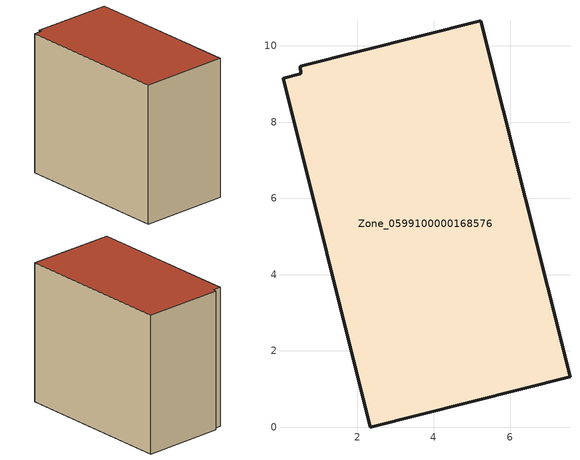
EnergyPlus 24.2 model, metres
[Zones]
Zone_0599100000168576
 floor ground (C_G): 0.05,9.15 0.51,9.27 0.5,9.47 5.23,10.66 7.57,1.32 2.33,0 z0
 wall outside (C_F): 7.57,1.32 5.23,10.66 0.5,9.47 0.51,9.27 0.05,9.15 2.33,0 7.57,1.32 z0:8.48
 roof outside (C_R): 0.51,9.27 0.05,9.15 2.33,0 7.57,1.32 5.23,10.66 0.5,9.47 z8.48
[BUILDING]
Pand.0599100000168576: North Axis=0; Terrain=City; Loads Convergence Tolerance Value=0.04; Temperature Convergence Tolerance Value=0.4; Solar Distribution=FullExterior; Maximum Number of Warmup Days=25; Minimum Number of Warmup Days=1
[Site:Location]
Rotterdam.The.Hague.AP_ZH_NLD Design_Conditions: Latitude=51.96; Longitude=4.45; Time Zone=1; Elevation=-4.5
[SITE:GROUNDTEMPERATURE:BUILDINGSURFACE]
18, 18, 18, 18, 18, 18, 18, 18, 18, 18, 18, 18
[MATERIAL] Thermal Absorptance=0.9; Solar Absorptance=0.7; Visible Absorptance=0.7
Name | Roughness | Thickness | Conductivity | Density | Specific Heat
G.TI.1975-1991 | MediumSmooth | 0.15 | 0.288461 | 540 | 1210
F.TI.1975-1991 | Rough | 0.3 | 0.230769 | 1920 | 840
R.TI.1975-1991 | MediumRough | 0.2 | 0.153846 | 1500 | 1000
[CONSTRUCTION]
C_G: G.TI.1975-1991
C_F: F.TI.1975-1991
C_R: R.TI.1975-1991
[ZONE]
Zone_0599100000168576: Type=1; Multiplier=1; Ceiling Height=Autocalculate; Volume=Autocalculate; Floor Area=autocalculate; Part of Total Floor Area=Yes
[ZONEINFILTRATION:DESIGNFLOWRATE]
Infil_Zone_0599100000168576: Zone or ZoneList or Space or SpaceList=Zone_0599100000168576; Schedule=AlwaysOn; Design Flow Rate Calculation Method=Flow/Area; Flow Rate per Floor Area=0.003; Constant Term Coefficient=1; Temperature Term Coefficient=0; Velocity Term Coefficient=0; Velocity Squared Term Coefficient=0
[HVACTEMPLATE:ZONE:IDEALLOADSAIRSYSTEM]
Zone_0599100000168576: Maximum Heating Supply Air Temperature=50; Minimum Cooling Supply Air Temperature=13; Maximum Heating Supply Air Humidity Ratio=0.0156; Minimum Cooling Supply Air Humidity Ratio=0.0077; Heating Limit=NoLimit; Cooling Limit=NoLimit; Dehumidification Control Type=ConstantSensibleHeatRatio; Cooling Sensible Heat Ratio=0.7; Dehumidification Setpoint=60; Humidification Control Type=None; Humidification Setpoint=30; Outdoor Air Method=None; Outdoor Air Flow Rate per Person=0.00944; Outdoor Air Flow Rate per Zone Floor Area=0; Outdoor Air Flow Rate per Zone=0; Demand Controlled Ventilation Type=None; Outdoor Air Economizer Type=NoEconomizer; Heat Recovery Type=None; Sensible Heat Recovery Effectiveness=0.7; Latent Heat Recovery Effectiveness=0.65
[ZONECONTROL:THERMOSTAT]
ThermostatControl_Zone_0599100000168576: Zone or ZoneList=Zone_0599100000168576; Control Type Schedule=DualSetpointControlType; Control 1=Thermostat_Zone_0599100000168576; Temperature Difference Between Cutout And Setpoint=0
[THERMOSTATSETPOINT:DUALSETPOINT]
Thermostat_Zone_0599100000168576: Heating Setpoint Temperature Schedule=HeatingSetpoint_Zone_0599100000168576; Cooling Setpoint Temperature Schedule=CoolingSetpoint_Zone_0599100000168576
[SCHEDULE:COMPACT]
HeatingSetpoint_Zone_0599100000168576: Through: 12/31, For: AllDays, Until: 24:00, 21
CoolingSetpoint_Zone_0599100000168576: Through: 12/31, For: AllDays, Until: 24:00, 24
DualSetpointControlType: Through: 12/31, For: AllDays, Until: 24:00, 4
AlwaysOn: Through: 12/31, For: AllDays, Until: 24:00, 1
